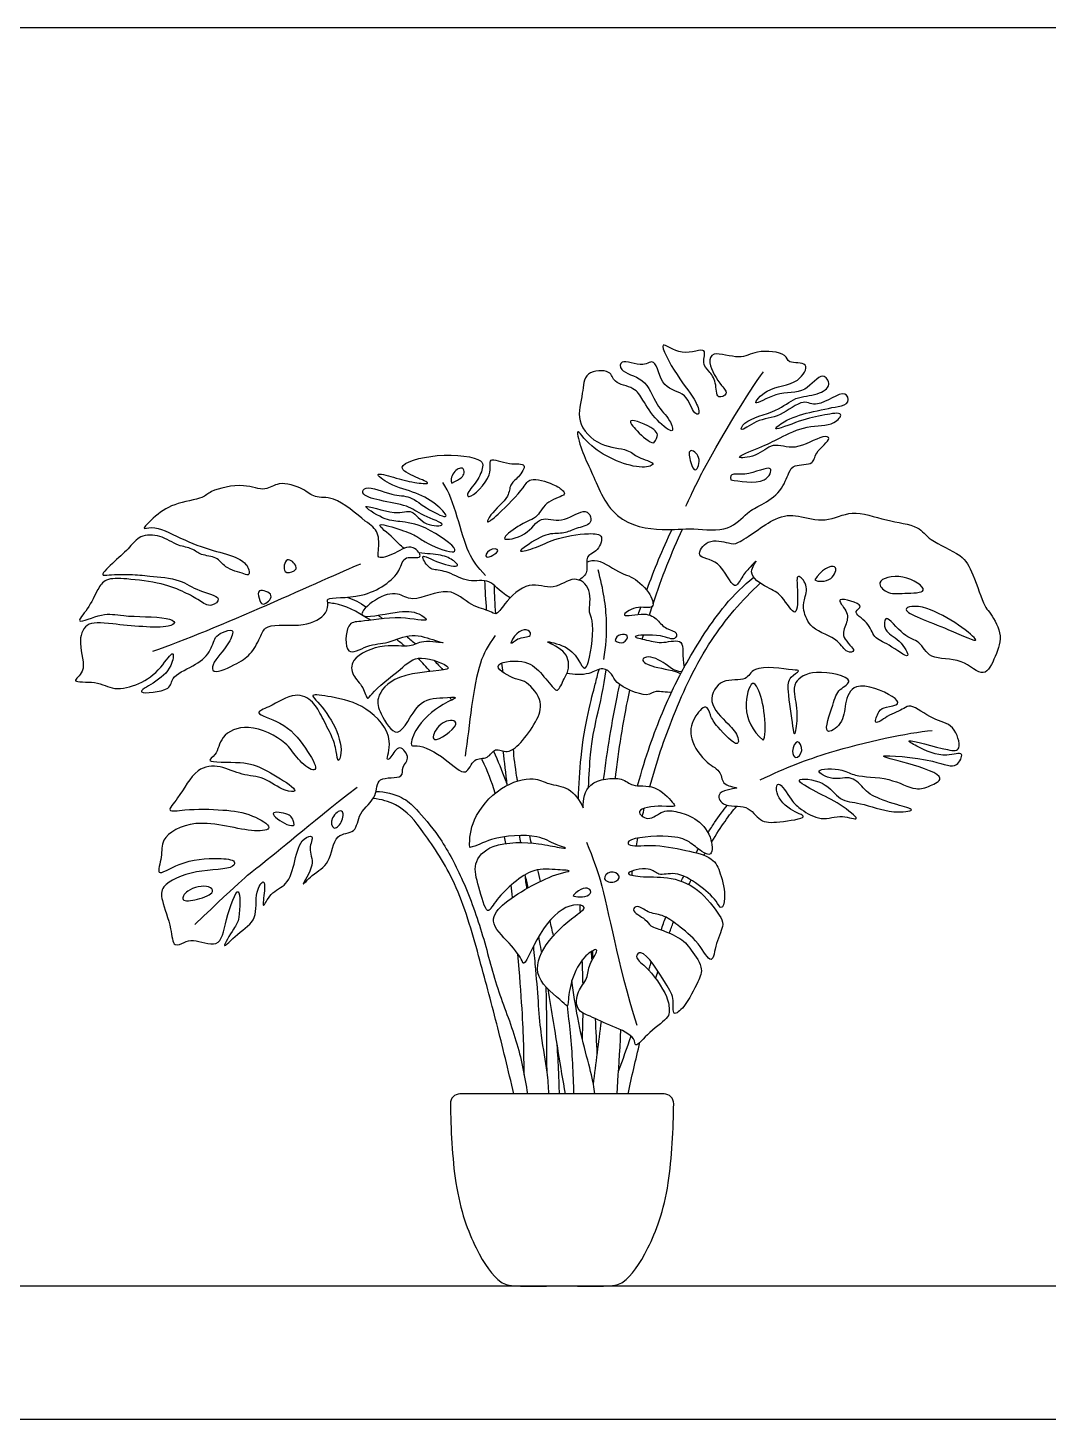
# Model space of a CAD drawing. Header units: millimetres. Extents: x 0.2 to 27.9, y 0.2 to 5.6.
# Drawn here: x 18.007 to 19.349, y 0.156 to 1.984 of the extents above; entities that cross this region are included whole.
import ezdxf

# ---------------------------------------------------------------- set-up
doc = ezdxf.new("R2010")
doc.units = ezdxf.units.MM
for name, color, linetype, true_color in [('AG-DIAGRAM', 7, 'Continuous', 0xfecc66), ('AG-PLANTS', 7, 'Continuous', 0x66ccff), ('X-VPRT', 6, 'Continuous', 0xff00ff)]:
    doc.layers.add(name, color=color, linetype=linetype, true_color=true_color)

msp = doc.modelspace()

# ---------------------------------------------------------------- linework, layer by layer
at = {"layer": 'AG-DIAGRAM'}
msp.add_line((17.2089, 0.3307), (21.7098, 0.3307), dxfattribs=at)
at = {"layer": 'AG-PLANTS'}
for centre, start, end in [((18.5755, 0.5705), 90, 180.9298), ((18.8439, 0.5705), 359.0702, 90)]:
    msp.add_arc(centre, 0.0126, start, end, dxfattribs=at)
for points, knots in [([(18.883, 1.3257), (18.8688, 1.3262), (18.842, 1.3225), (18.7746, 1.3331), (18.7491, 1.402), (18.7362, 1.425), (18.7255, 1.4647), (18.7487, 1.4269), (18.8096, 1.4018), (18.8371, 1.4119), (18.8074, 1.4193), (18.7966, 1.4319), (18.7585, 1.4324), (18.7259, 1.4665), (18.7381, 1.5028), (18.7378, 1.5333), (18.7748, 1.536), (18.7768, 1.5164), (18.8055, 1.5127), (18.8164, 1.4943), (18.8315, 1.4697), (18.8589, 1.4479), (18.8512, 1.4716), (18.8323, 1.488), (18.8205, 1.5256), (18.7854, 1.5306), (18.7859, 1.551), (18.8164, 1.5368), (18.8334, 1.553), (18.84, 1.5075), (18.8743, 1.5069), (18.8812, 1.4775), (18.8918, 1.4754), (18.8855, 1.497), (18.8621, 1.5228), (18.831, 1.5813), (18.8674, 1.5497), (18.9026, 1.5677), (18.8931, 1.5431), (18.9031, 1.5331), (18.9134, 1.5195), (18.9116, 1.4948), (18.9296, 1.5034), (18.9181, 1.5147), (18.9002, 1.5424), (18.9081, 1.561), (18.9446, 1.5468), (18.9636, 1.5615), (19.0056, 1.5581), (19.0058, 1.542), (19.0379, 1.5467), (19.0196, 1.5133), (18.9805, 1.5143), (18.9551, 1.4825), (18.9939, 1.5083), (19.0292, 1.5013), (19.0512, 1.5347), (19.0656, 1.5134), (19.0444, 1.5009), (19.0152, 1.5001), (18.9932, 1.4786), (18.9499, 1.4706), (18.9418, 1.4507), (18.9673, 1.4713), (18.9962, 1.4712), (19.0267, 1.4986), (19.0447, 1.4826), (19.0831, 1.5124), (19.0881, 1.4899), (19.071, 1.4864), (19.0347, 1.4794), (19.0044, 1.4701), (18.9815, 1.4515), (19.0261, 1.47), (19.0509, 1.4748), (19.0824, 1.4806), (19.0661, 1.4599), (19.0311, 1.4631), (18.9953, 1.4451), (18.9729, 1.4334), (18.9298, 1.4174), (18.968, 1.4202), (18.986, 1.4413), (19.0169, 1.4266), (19.0492, 1.4491), (19.0671, 1.4458), (19.0405, 1.4264), (19.0423, 1.4093), (19.0142, 1.4113), (19.0073, 1.3995), (18.9986, 1.3738), (18.9723, 1.3572), (18.9524, 1.3481), (18.9291, 1.3201), (18.8977, 1.3252), (18.883, 1.3257)], [0, 0, 0, 0, 0.340677, 0.754451, 1.184446, 1.482988, 1.740907, 2.009183, 2.456258, 2.658251, 2.896062, 3.118261, 3.43074, 3.768757, 4.086307, 4.356463, 4.627762, 4.830516, 5.093426, 5.330167, 5.63102, 5.886195, 6.07801, 6.353655, 6.674089, 6.964675, 7.125809, 7.401939, 7.602398, 7.904127, 8.191362, 8.459986, 8.578285, 8.78472, 9.134393, 9.479218, 9.752465, 10.033999, 10.237704, 10.43045, 10.653203, 10.880304, 11.047425, 11.232391, 11.537494, 11.726338, 12.026323, 12.292619, 12.607625, 12.783121, 13.020744, 13.268084, 13.611803, 13.855013, 14.135819, 14.463203, 14.747703, 14.940273, 15.172575, 15.455214, 15.748403, 16.096942, 16.259391, 16.505563, 16.806971, 17.116788, 17.346646, 17.671644, 17.846515, 18.04363, 18.369273, 18.685635, 18.883364, 19.183034, 19.493239, 19.732159, 19.92779, 20.241945, 20.569278, 20.86275, 21.142559, 21.382337, 21.656918, 21.940741, 22.267948, 22.42051, 22.685036, 22.883616, 23.131426, 23.316921, 23.586687, 23.875892, 24.123627, 24.424249, 24.7753, 24.7753, 24.7753, 24.7753]), ([(18.8725, 1.3555), (18.8823, 1.3767), (18.9015, 1.4169), (18.9545, 1.5052), (18.9745, 1.5324)], [0, 0, 0, 0, 0.441395, 1.306769, 1.306769, 1.306769, 1.306769]), ([(18.8302, 1.4391), (18.8245, 1.4391), (18.8092, 1.4529), (18.7907, 1.4747), (18.8335, 1.4586), (18.8374, 1.4476), (18.8302, 1.4391)], [0, 0, 0, 0, 0.314647, 0.553888, 0.898578, 1.124228, 1.124228, 1.124228, 1.124228]), ([(18.885, 1.4034), (18.8826, 1.4028), (18.8781, 1.4132), (18.8744, 1.4343), (18.8944, 1.4209), (18.8879, 1.4042), (18.885, 1.4034)], [0, 0, 0, 0, 0.179169, 0.3854543, 0.5836096, 0.7986024, 0.7986024, 0.7986024, 0.7986024]), ([(18.5022, 1.3002), (18.4971, 1.3035), (18.4891, 1.314), (18.4585, 1.3367), (18.4966, 1.3253), (18.5179, 1.3175), (18.5279, 1.3085), (18.5639, 1.2926), (18.574, 1.3), (18.5294, 1.3314), (18.4966, 1.3357), (18.4765, 1.3367), (18.4351, 1.3641), (18.4918, 1.342), (18.5132, 1.3541), (18.5272, 1.3287), (18.5647, 1.3296), (18.5244, 1.3439), (18.5067, 1.3575), (18.4721, 1.3619), (18.444, 1.3706), (18.4525, 1.3843), (18.487, 1.3686), (18.5105, 1.3703), (18.5318, 1.3512), (18.5649, 1.3365), (18.545, 1.3591), (18.5179, 1.3745), (18.4856, 1.3812), (18.4586, 1.4021), (18.4918, 1.3926), (18.5121, 1.3868), (18.5415, 1.384), (18.5166, 1.394), (18.4855, 1.4088), (18.5474, 1.4275), (18.6049, 1.4195), (18.6062, 1.4066), (18.5992, 1.3881), (18.5835, 1.3728), (18.5881, 1.3638), (18.6214, 1.3948), (18.6101, 1.4229), (18.64, 1.4088), (18.666, 1.4136), (18.6524, 1.3925), (18.6402, 1.3846), (18.6412, 1.3668), (18.6159, 1.3471), (18.6087, 1.3305), (18.6287, 1.3471), (18.6595, 1.3783), (18.6666, 1.3946), (18.6984, 1.3854), (18.7108, 1.3771), (18.7156, 1.3692), (18.6888, 1.3639), (18.6786, 1.3423), (18.6668, 1.3368), (18.6531, 1.3308), (18.6216, 1.3078), (18.6662, 1.316), (18.6795, 1.3453), (18.7098, 1.3312), (18.7362, 1.3525), (18.7476, 1.3452), (18.7492, 1.3309), (18.727, 1.327), (18.7125, 1.3186), (18.691, 1.3216), (18.6652, 1.3056), (18.649, 1.2935), (18.6789, 1.3018), (18.6984, 1.3135), (18.7424, 1.3209), (18.7668, 1.3184), (18.7558, 1.2942), (18.7395, 1.2913), (18.7447, 1.2697), (18.7385, 1.2627), (18.7323, 1.2585)], [25.221123, 25.221123, 25.221123, 25.221123, 25.425027, 25.686379, 25.944987, 26.208777, 26.412171, 26.73658, 26.852186, 27.215149, 27.528887, 27.782819, 28.05367, 28.378132, 28.631497, 28.89563, 29.13195, 29.402265, 29.6731, 29.98887, 30.248366, 30.391547, 30.702041, 30.960161, 31.251246, 31.505977, 31.720849, 32.028632, 32.348217, 32.580519, 32.819992, 33.102896, 33.320603, 33.541302, 33.787917, 34.154919, 34.554941, 34.707147, 34.944535, 35.185913, 35.287158, 35.61622, 35.847815, 36.108173, 36.340185, 36.55385, 36.756195, 36.962047, 37.264751, 37.430878, 37.650117, 38.013965, 38.216213, 38.501258, 38.711892, 38.827868, 39.077653, 39.333976, 39.512782, 39.735193, 39.989091, 40.261292, 40.546731, 40.818815, 41.108714, 41.274792, 41.443606, 41.677081, 41.894688, 42.132211, 42.43281, 42.603727, 42.840409, 43.116636, 43.471022, 43.690569, 43.921299, 44.117609, 44.335054, 44.549422, 44.549422, 44.549422, 44.549422]), ([(18.5648, 1.3861), (18.5628, 1.388), (18.5652, 1.4013), (18.5797, 1.4086), (18.5824, 1.3982), (18.5771, 1.3912), (18.5648, 1.3861)], [0, 0, 0, 0, 0.2365218, 0.4669207, 0.6330088, 0.8678862, 0.8678862, 0.8678862, 0.8678862]), ([(18.9316, 1.3901), (18.9288, 1.4008), (18.9499, 1.3917), (18.991, 1.4143), (18.9771, 1.3811), (18.9416, 1.3889), (18.9316, 1.3901)], [0, 0, 0, 0, 0.3233, 0.705629, 0.971128, 1.403359, 1.403359, 1.403359, 1.403359]), ([(18.1216, 1.1162), (18.1128, 1.1173), (18.0993, 1.1267), (18.0607, 1.1226), (18.0867, 1.1393), (18.0723, 1.1744), (18.0828, 1.2049), (18.119, 1.2007), (18.1891, 1.1936), (18.2036, 1.203), (18.1872, 1.2111), (18.131, 1.2099), (18.1086, 1.217), (18.066, 1.1975), (18.0885, 1.2222), (18.0982, 1.2456), (18.1098, 1.2616), (18.1388, 1.2603), (18.1829, 1.2552), (18.2131, 1.2432), (18.2325, 1.2324), (18.2478, 1.2213), (18.2655, 1.2369), (18.2291, 1.2436), (18.2089, 1.2606), (18.167, 1.2636), (18.1435, 1.2667), (18.1131, 1.2654), (18.1015, 1.264), (18.1232, 1.2852), (18.1413, 1.3006), (18.1545, 1.3184), (18.1822, 1.3185), (18.2043, 1.3029), (18.2235, 1.301), (18.2349, 1.2904), (18.2566, 1.2899), (18.2656, 1.2739), (18.2905, 1.2671), (18.2993, 1.2642), (18.2983, 1.2764), (18.2835, 1.2896), (18.2494, 1.2969), (18.2093, 1.3119), (18.1738, 1.3316), (18.155, 1.323), (18.1747, 1.3429), (18.1979, 1.3599), (18.238, 1.3651), (18.2474, 1.3768), (18.2915, 1.3871), (18.3192, 1.3737), (18.3372, 1.3895), (18.3698, 1.3796), (18.3846, 1.3652), (18.4115, 1.3702), (18.4506, 1.3354), (18.4696, 1.3231), (18.469, 1.2987), (18.466, 1.2845), (18.4916, 1.2936), (18.5125, 1.3079), (18.5304, 1.2844), (18.4997, 1.2923), (18.4992, 1.2664), (18.4508, 1.2314), (18.3993, 1.2372), (18.4024, 1.2281), (18.4009, 1.212), (18.3703, 1.195), (18.3211, 1.2027), (18.314, 1.1851), (18.302, 1.1614), (18.2848, 1.1495), (18.2502, 1.1333), (18.2487, 1.1503), (18.2724, 1.1726), (18.2803, 1.1968), (18.2621, 1.1892), (18.2528, 1.1841), (18.2476, 1.1616), (18.2259, 1.1452), (18.1943, 1.1318), (18.198, 1.1126), (18.1427, 1.1073), (18.1761, 1.1244), (18.1965, 1.1413), (18.2011, 1.1709), (18.1811, 1.1395), (18.1552, 1.1212), (18.1311, 1.115), (18.1216, 1.1162)], [0, 0, 0, 0, 0.275931, 0.540001, 0.746003, 1.063327, 1.328548, 1.635441, 2.085377, 2.249752, 2.432348, 2.827235, 3.111736, 3.39806, 3.623614, 3.9076, 4.123969, 4.396382, 4.753331, 5.054626, 5.30391, 5.521213, 5.703926, 5.976255, 6.263649, 6.592997, 6.864324, 7.155508, 7.277633, 7.531921, 7.808117, 8.043961, 8.306501, 8.580502, 8.805642, 9.008526, 9.239795, 9.459781, 9.726508, 9.859267, 10.010277, 10.237619, 10.546736, 10.903308, 11.238546, 11.405088, 11.627059, 11.932345, 12.252968, 12.456051, 12.799734, 13.082156, 13.317656, 13.612613, 13.845304, 14.103954, 14.479518, 14.728278, 14.979689, 15.138601, 15.382709, 15.646466, 15.84829, 16.070945, 16.301549, 16.707312, 17.05679, 17.171256, 17.366866, 17.669669, 18.027403, 18.233712, 18.497581, 18.755829, 19.051938, 19.20686, 19.519088, 19.73647, 19.924994, 20.100414, 20.338379, 20.619346, 20.912243, 21.112222, 21.422096, 21.651032, 21.952649, 22.161653, 22.417498, 22.734695, 23.0339, 23.0339, 23.0339, 23.0339]), ([(18.609, 1.2644), (18.599, 1.2758), (18.579, 1.2995), (18.5693, 1.3633), (18.5528, 1.3869)], [0, 0, 0, 0, 0.355959, 1.11561, 1.11561, 1.11561, 1.11561]), ([(18.9285, 1.3073), (18.9215, 1.3089), (18.901, 1.3148), (18.8827, 1.2864), (18.9191, 1.2874), (18.9351, 1.2409), (18.9465, 1.2636), (18.9551, 1.2738), (18.9703, 1.289), (18.9505, 1.266), (18.9813, 1.2472), (18.9984, 1.2406), (19.0197, 1.2023), (19.0199, 1.2457), (19.0169, 1.2699), (19.0347, 1.2514), (19.0274, 1.2323), (19.0266, 1.2183), (19.0362, 1.1924), (19.0739, 1.1822), (19.0819, 1.1624), (19.0997, 1.1646), (19.0746, 1.1831), (19.0842, 1.201), (19.087, 1.2172), (19.0633, 1.2397), (19.1123, 1.2249), (19.0889, 1.2168), (19.1139, 1.2034), (19.1189, 1.1814), (19.1383, 1.1758), (19.1728, 1.1487), (19.1532, 1.1827), (19.1325, 1.1888), (19.1332, 1.2186), (19.1586, 1.1826), (19.1803, 1.1797), (19.1931, 1.1517), (19.2355, 1.1586), (19.2649, 1.1261), (19.2803, 1.1599), (19.2905, 1.188), (19.2715, 1.2172), (19.2647, 1.224), (19.2501, 1.2677), (19.2365, 1.2932), (19.1925, 1.309), (19.1789, 1.3314), (19.1348, 1.3355), (19.0915, 1.3528), (19.0567, 1.3327), (19.0197, 1.3442), (18.99, 1.344), (18.9424, 1.3048), (18.9335, 1.3061), (18.9285, 1.3073)], [0, 0, 0, 0, 0.272129, 0.506343, 0.77521, 1.093178, 1.288694, 1.512198, 1.68821, 1.893832, 2.177742, 2.432471, 2.70025, 2.986219, 3.207652, 3.411648, 3.64558, 3.842373, 4.104109, 4.425515, 4.657544, 4.805726, 5.049617, 5.272792, 5.491072, 5.703846, 5.981225, 6.137788, 6.373145, 6.617285, 6.864091, 7.141819, 7.388034, 7.645457, 7.842291, 8.133337, 8.386845, 8.646985, 8.97743, 9.27834, 9.549141, 9.844956, 10.135573, 10.307993, 10.654603, 10.94727, 11.292269, 11.552344, 11.892713, 12.249146, 12.567758, 12.882528, 13.173881, 13.57288, 13.764371, 13.764371, 13.764371, 13.764371]), ([(18.8294, 1.2273), (18.8352, 1.2449), (18.8478, 1.2797), (18.8611, 1.3102), (18.8683, 1.3256)], [2.2221093, 2.2221093, 2.2221093, 2.2221093, 2.4788871, 2.7546009, 2.7546009, 2.7546009, 2.7546009]), ([(18.6104, 1.2889), (18.608, 1.2898), (18.6125, 1.3007), (18.6342, 1.2993), (18.6136, 1.2876), (18.6104, 1.2889)], [0, 0, 0, 0, 0.1632414, 0.3382746, 0.5569061, 0.5569061, 0.5569061, 0.5569061]), ([(18.3456, 1.2698), (18.3428, 1.2733), (18.3462, 1.2928), (18.3625, 1.2765), (18.3585, 1.2701), (18.3481, 1.2667), (18.3456, 1.2698)], [0, 0, 0, 0, 0.2069738, 0.4049922, 0.5376496, 0.7198293, 0.7198293, 0.7198293, 0.7198293]), ([(18.6417, 1.2352), (18.6252, 1.2448), (18.6206, 1.2534), (18.6135, 1.2564), (18.6063, 1.2594), (18.5861, 1.2539), (18.5618, 1.2699), (18.5408, 1.2721), (18.5341, 1.2743), (18.5199, 1.2966), (18.5479, 1.2793), (18.5777, 1.2746), (18.5659, 1.2854), (18.5532, 1.292), (18.5314, 1.2931), (18.5218, 1.2944)], [22.430579, 22.430579, 22.430579, 22.430579, 22.707621, 22.707621, 22.707621, 22.986976, 23.281811, 23.523435, 23.677202, 23.888182, 24.150146, 24.418102, 24.568784, 24.806914, 25.036269, 25.036269, 25.036269, 25.036269]), ([(18.7422, 1.2822), (18.7467, 1.2835), (18.7566, 1.288), (18.7877, 1.266), (18.8008, 1.2643), (18.8246, 1.2454), (18.8342, 1.2181), (18.8072, 1.2267), (18.7812, 1.2073), (18.8203, 1.2174), (18.8353, 1.2068), (18.8454, 1.1935), (18.8628, 1.191), (18.8578, 1.1775), (18.8412, 1.1881), (18.7934, 1.1855), (18.8241, 1.1792), (18.8413, 1.1743), (18.8731, 1.184), (18.8673, 1.1587), (18.8703, 1.1437)], [0, 0, 0, 0, 0.202975, 0.52084, 0.725066, 1.021584, 1.255959, 1.506939, 1.732696, 2.005387, 2.241792, 2.460415, 2.662309, 2.806408, 3.041014, 3.349993, 3.561452, 3.818793, 4.074357, 4.349477, 4.349477, 4.349477, 4.349477]), ([(18.7647, 1.1543), (18.7675, 1.1709), (18.7703, 1.2047), (18.7643, 1.2459), (18.7571, 1.2721)], [0, 0, 0, 0, 0.3746577, 0.7891703, 0.7891703, 0.7891703, 0.7891703]), ([(18.8091, 0.9882), (18.8198, 1.0278), (18.8403, 1.0839), (18.8715, 1.1495), (18.9191, 1.2238), (18.9485, 1.2513), (18.9617, 1.2622)], [1.808114, 1.808114, 1.808114, 1.808114, 2.332827, 2.789117, 3.297093, 3.650531, 3.650531, 3.650531, 3.650531]), ([(19.0422, 1.2589), (19.0492, 1.2716), (19.0749, 1.2845), (19.0658, 1.2554), (19.0457, 1.2561), (19.0422, 1.2589)], [0, 0, 0, 0, 0.3239819, 0.5758265, 0.8638892, 0.8638892, 0.8638892, 0.8638892]), ([(19.1363, 1.2433), (19.1312, 1.2459), (19.1197, 1.2583), (19.1583, 1.2693), (19.1981, 1.2414), (19.1578, 1.2416), (19.1429, 1.24), (19.1363, 1.2433)], [0, 0, 0, 0, 0.201239, 0.494913, 0.791807, 1.053057, 1.312802, 1.312802, 1.312802, 1.312802]), ([(18.3168, 1.227), (18.3136, 1.2269), (18.3114, 1.2345), (18.3078, 1.2485), (18.3358, 1.24), (18.3208, 1.2271), (18.3168, 1.227)], [0, 0, 0, 0, 0.1612309, 0.3253297, 0.5377139, 0.7430929, 0.7430929, 0.7430929, 0.7430929]), ([(18.4294, 1.1656), (18.4238, 1.1706), (18.4256, 1.204), (18.4468, 1.2031), (18.4934, 1.2129), (18.5399, 1.2017), (18.5189, 1.2176), (18.4941, 1.2184), (18.4317, 1.2036), (18.4651, 1.2365), (18.494, 1.2441), (18.5132, 1.2271), (18.5616, 1.2537), (18.5885, 1.2234), (18.6144, 1.2191), (18.6234, 1.2111), (18.6347, 1.2291), (18.6651, 1.2598), (18.6986, 1.2427), (18.7251, 1.2667), (18.7509, 1.2468), (18.7433, 1.215), (18.7529, 1.2067), (18.7471, 1.1528), (18.7391, 1.1391), (18.7311, 1.1543), (18.7187, 1.1723), (18.6775, 1.1808), (18.7165, 1.1673), (18.7202, 1.1421), (18.7127, 1.1302), (18.7047, 1.1108), (18.6972, 1.1176), (18.6808, 1.1387), (18.6617, 1.1557), (18.609, 1.1483), (18.6504, 1.1263), (18.6603, 1.1279), (18.6859, 1.102), (18.6781, 1.0746), (18.6593, 1.0481), (18.6394, 1.0286), (18.6212, 1.04), (18.6126, 1.022), (18.5926, 1.0264), (18.5839, 0.9964), (18.5567, 1.0259), (18.5214, 1.0436), (18.5091, 1.0378), (18.5161, 1.0662), (18.5486, 1.095), (18.5777, 1.1056), (18.5496, 1.1035), (18.5177, 1.1025), (18.4958, 1.0407), (18.4698, 1.084), (18.4642, 1.1046), (18.4909, 1.1384), (18.5571, 1.1388), (18.5626, 1.1454), (18.52, 1.1633), (18.4985, 1.1411), (18.4603, 1.1127), (18.4534, 1.0985), (18.4489, 1.1198), (18.4333, 1.132), (18.4308, 1.1572), (18.4762, 1.1766), (18.51, 1.1684), (18.5244, 1.1806), (18.5619, 1.1742), (18.5401, 1.1796), (18.5123, 1.1905), (18.4813, 1.1744), (18.4549, 1.1749), (18.4342, 1.1613), (18.4294, 1.1656)], [0, 0, 0, 0, 0.299658, 0.51623, 0.90038, 1.204741, 1.388109, 1.682789, 2.03149, 2.301538, 2.590822, 2.834029, 3.193393, 3.51048, 3.775906, 3.927098, 4.148485, 4.482698, 4.779673, 5.065682, 5.3246, 5.605189, 5.788967, 6.17506, 6.344398, 6.525476, 6.793587, 7.051213, 7.305583, 7.560733, 7.767065, 7.984983, 8.115133, 8.385889, 8.66787, 8.964811, 9.244318, 9.430971, 9.721699, 9.991721, 10.298354, 10.559584, 10.767028, 10.969792, 11.1846, 11.417062, 11.711387, 12.049067, 12.188013, 12.427812, 12.799201, 13.024437, 13.238499, 13.542998, 13.895474, 14.193872, 14.438441, 14.765126, 15.184709, 15.273769, 15.593289, 15.89174, 16.259594, 16.413322, 16.618471, 16.858791, 17.088445, 17.439564, 17.742862, 17.975644, 18.241595, 18.411527, 18.707685, 19.008419, 19.290429, 19.551497, 19.551497, 19.551497, 19.551497]), ([(18.8252, 0.9871), (18.8339, 1.019), (18.855, 1.0825), (18.9008, 1.1798), (18.9462, 1.2319), (18.9701, 1.2545)], [1.872213, 1.872213, 1.872213, 1.872213, 2.376386, 2.931797, 3.439117, 3.439117, 3.439117, 3.439117]), ([(18.4577, 1.2058), (18.4377, 1.2187), (18.424, 1.2258), (18.4046, 1.2284), (18.4017, 1.2287)], [2.9438699, 2.9438699, 2.9438699, 2.9438699, 3.3329598, 3.3981883, 3.3981883, 3.3981883, 3.3981883]), ([(19.1622, 1.2198), (19.1616, 1.2238), (19.1936, 1.2299), (19.2789, 1.1646), (19.2154, 1.1961), (19.163, 1.2138), (19.1622, 1.2198)], [0, 0, 0, 0, 0.274482, 0.735675, 1.064891, 1.476391, 1.476391, 1.476391, 1.476391]), ([(18.6426, 1.1756), (18.647, 1.1904), (18.6663, 1.1973), (18.6707, 1.1825), (18.6507, 1.1842), (18.6443, 1.175), (18.6426, 1.1756)], [0, 0, 0, 0, 0.307056, 0.4749109, 0.7331968, 0.9384174, 0.9384174, 0.9384174, 0.9384174]), ([(18.5051, 1.1846), (18.5093, 1.1812), (18.5134, 1.1779), (18.5175, 1.1746), (18.5175, 1.1746)], [1.01910833, 1.01910833, 1.01910833, 1.01910833, 1.11669459, 1.11709727, 1.11709727, 1.11709727, 1.11709727]), ([(18.6217, 1.1856), (18.6122, 1.1716), (18.5941, 1.1415), (18.5884, 1.0679), (18.5822, 1.0272)], [0, 0, 0, 0, 0.376623, 1.243315, 1.243315, 1.243315, 1.243315]), ([(18.7797, 1.1791), (18.78, 1.1874), (18.8018, 1.1895), (18.7903, 1.1731), (18.7827, 1.1767), (18.7797, 1.1791)], [0, 0, 0, 0, 0.2743262, 0.4806469, 0.6943442, 0.6943442, 0.6943442, 0.6943442]), ([(18.867, 1.1378), (18.8567, 1.1389), (18.8491, 1.1469), (18.8254, 1.1607), (18.8111, 1.1534), (18.8301, 1.1426), (18.8581, 1.1402), (18.8657, 1.1352)], [4.513218, 4.513218, 4.513218, 4.513218, 4.736995, 5.031356, 5.197927, 5.438262, 5.734542, 5.734542, 5.734542, 5.734542]), ([(18.8536, 1.111), (18.8465, 1.1105), (18.8313, 1.1147), (18.8224, 1.1023), (18.7787, 1.1219), (18.7769, 1.1349), (18.7625, 1.1455), (18.7451, 1.1329), (18.7255, 1.1341), (18.716, 1.1357)], [6.103688, 6.103688, 6.103688, 6.103688, 6.307467, 6.501352, 6.842135, 7.032441, 7.227812, 7.458401, 7.742399, 7.742399, 7.742399, 7.742399]), ([(18.7313, 0.9704), (18.7319, 0.9897), (18.7356, 1.0564), (18.7524, 1.1168), (18.7562, 1.1332), (18.7584, 1.1411)], [1.4961117, 1.4961117, 1.4961117, 1.4961117, 1.6985113, 2.2201291, 2.424823, 2.424823, 2.424823, 2.424823]), ([(18.7446, 0.986), (18.7452, 1.0023), (18.7477, 1.0422), (18.755, 1.0765), (18.765, 1.1184), (18.7678, 1.1406)], [1.572097, 1.572097, 1.572097, 1.572097, 1.788786, 2.163011, 2.5761, 2.5761, 2.5761, 2.5761]), ([(18.9394, 0.9853), (18.9398, 0.9861), (18.9187, 0.9877), (18.9204, 1.008), (18.8985, 1.0172), (18.8759, 1.0493), (18.8802, 1.0755), (18.8997, 1.0982), (18.9049, 1.0789), (18.9124, 1.0666), (18.9421, 1.0361), (18.9418, 1.0543), (18.9286, 1.07), (18.8981, 1.0968), (18.9183, 1.1318), (18.9536, 1.1236), (18.9597, 1.1485), (19.0104, 1.1402), (19.0247, 1.1399), (19.0071, 1.1311), (19.0062, 1.1117), (19.0131, 1.0698), (19.0153, 1.0497), (19.0204, 1.0802), (19.015, 1.1075), (19.0141, 1.126), (19.0412, 1.1433), (19.1, 1.1285), (19.0712, 1.1145), (19.0671, 1.0968), (19.0499, 1.0499), (19.0808, 1.0703), (19.0808, 1.0953), (19.0926, 1.1288), (19.1436, 1.1086), (19.1558, 1.0943), (19.1347, 1.0921), (19.126, 1.0878), (19.118, 1.0653), (19.1386, 1.0813), (19.1589, 1.0888), (19.1688, 1.0968), (19.1976, 1.0731), (19.2256, 1.0706), (19.236, 1.0341), (19.2167, 1.0337), (19.1543, 1.0534), (19.1793, 1.0374), (19.2123, 1.0237), (19.2403, 1.0355), (19.2279, 1.0081), (19.2006, 1.0235), (19.108, 1.0313), (19.1665, 1.0179), (19.2185, 1), (19.1926, 0.9872), (19.1737, 0.9806), (19.1406, 1.0005), (19.0937, 0.9992), (19.0818, 1.0106), (19.034, 1.0115), (19.0681, 0.9932), (19.0901, 1.0035), (19.1078, 0.9829), (19.1173, 0.9745), (19.1467, 0.9635), (19.1798, 0.9558), (19.1408, 0.9511), (19.1034, 0.9664), (19.0731, 0.9675), (19.0582, 0.9951), (19.0067, 1.0003), (19.0483, 0.9771), (19.0717, 0.9672), (19.1071, 0.9395), (19.0754, 0.9513), (19.0511, 0.9403), (19.0234, 0.9571), (19.0114, 0.9674), (18.9942, 0.9973), (18.9889, 0.9793), (19.0059, 0.9555), (19.0397, 0.9466), (18.993, 0.9399), (18.9694, 0.9392), (18.9543, 0.9656), (18.921, 0.9578), (18.9099, 0.9827), (18.9389, 0.9844), (18.9394, 0.9853)], [0, 0, 0, 0, 0.21092, 0.423609, 0.669095, 0.989794, 1.263993, 1.506226, 1.68825, 1.919769, 2.22223, 2.371206, 2.618885, 2.937142, 3.223812, 3.50899, 3.732753, 4.101735, 4.249619, 4.435442, 4.6668, 5.02482, 5.193582, 5.435057, 5.730487, 5.937918, 6.227383, 6.577366, 6.788241, 7.04138, 7.350999, 7.581048, 7.855846, 8.127035, 8.49459, 8.674631, 8.881172, 9.061087, 9.259033, 9.473747, 9.733098, 9.898225, 10.201954, 10.484318, 10.759005, 10.964186, 11.342474, 11.526436, 11.864454, 12.096554, 12.298764, 12.596986, 13.02047, 13.323219, 13.683705, 13.892128, 14.127841, 14.450237, 14.799965, 15.031754, 15.319889, 15.558346, 15.818004, 16.069356, 16.260271, 16.56849, 16.807687, 17.062937, 17.416945, 17.691114, 17.985351, 18.275936, 18.548811, 18.866528, 19.142873, 19.367234, 19.646635, 19.927569, 20.160164, 20.428282, 20.583159, 20.8768, 21.109262, 21.406329, 21.671746, 21.93454, 22.22231, 22.424303, 22.675998, 22.675998, 22.675998, 22.675998]), ([(18.7644, 0.9965), (18.7694, 1.0356), (18.7764, 1.0779), (18.7845, 1.1165), (18.7856, 1.1213)], [0.9790265, 0.9790265, 0.9790265, 0.9790265, 1.4449647, 1.5129468, 1.5129468, 1.5129468, 1.5129468]), ([(18.974, 1.048), (18.96, 1.0606), (18.9457, 1.0882), (18.9583, 1.1288), (18.9694, 1.1144), (18.9774, 1.0835), (18.9774, 1.0506), (18.974, 1.048)], [0, 0, 0, 0, 0.377028, 0.709132, 0.885001, 1.24049, 1.574701, 1.574701, 1.574701, 1.574701]), ([(18.3705, 0.9181), (18.364, 0.9125), (18.3585, 0.8894), (18.35, 0.8563), (18.3266, 0.8499), (18.3144, 0.8212), (18.3191, 0.8502), (18.3184, 0.8673), (18.3047, 0.8465), (18.3111, 0.8116), (18.2847, 0.7966), (18.2578, 0.7672), (18.2797, 0.8031), (18.286, 0.811), (18.2877, 0.87), (18.2661, 0.81), (18.2617, 0.7723), (18.2246, 0.7875), (18.2139, 0.7828), (18.1977, 0.7746), (18.1966, 0.8027), (18.1829, 0.8365), (18.1821, 0.8589), (18.2274, 0.8792), (18.2772, 0.8774), (18.2812, 0.891), (18.2545, 0.8939), (18.2092, 0.8904), (18.1735, 0.8653), (18.1855, 0.8965), (18.1804, 0.9197), (18.2298, 0.9491), (18.2997, 0.9249), (18.3337, 0.9319), (18.2998, 0.9523), (18.2645, 0.9571), (18.2179, 0.9581), (18.1872, 0.9524), (18.2077, 0.9736), (18.2269, 1.0129), (18.2611, 1.0158), (18.2888, 1.0012), (18.3185, 1.0008), (18.3423, 0.9808), (18.3628, 0.9797), (18.3491, 0.9921), (18.3167, 1.0114), (18.2918, 1.0208), (18.2372, 1.0179), (18.2572, 1.0293), (18.2601, 1.0554), (18.2982, 1.0722), (18.3481, 1.0465), (18.3586, 1.0265), (18.378, 1.0083), (18.3902, 1.0094), (18.3708, 1.0418), (18.3456, 1.0721), (18.3011, 1.0835), (18.3275, 1.092), (18.3579, 1.1129), (18.3837, 1.0996), (18.3941, 1.0781), (18.4073, 1.0539), (18.4133, 1.0359), (18.4148, 1.0162), (18.4221, 1.0347), (18.4117, 1.0708), (18.3883, 1.0989), (18.3776, 1.1096), (18.4109, 1.1045), (18.4534, 1.0948), (18.4907, 1.0522), (18.4767, 1.0192), (18.4862, 1.0261), (18.4953, 1.046), (18.5117, 1.0227), (18.4979, 1.0142), (18.5032, 0.9959), (18.4639, 1.0022), (18.4683, 0.972), (18.4411, 0.9543), (18.4404, 0.9245), (18.4089, 0.9271), (18.4062, 0.8842), (18.383, 0.874), (18.3619, 0.8498), (18.3874, 0.886), (18.3743, 0.9038), (18.3856, 0.9245), (18.3744, 0.9215), (18.3705, 0.9181)], [0, 0, 0, 0, 0.293463, 0.593469, 0.851717, 1.071319, 1.302954, 1.482693, 1.690824, 1.994951, 2.291603, 2.541682, 2.803209, 3.023845, 3.327892, 3.65869, 3.968397, 4.255779, 4.444005, 4.625626, 4.871199, 5.200131, 5.423061, 5.784501, 6.150542, 6.281969, 6.524893, 6.905739, 7.185571, 7.421421, 7.671944, 8.034282, 8.499439, 8.730723, 8.999799, 9.332836, 9.705169, 9.938867, 10.167244, 10.51898, 10.805674, 11.097262, 11.381254, 11.678844, 11.86518, 12.039777, 12.365765, 12.668667, 13.001166, 13.168407, 13.43117, 13.746546, 14.126616, 14.386305, 14.64959, 14.775966, 15.064297, 15.426344, 15.719523, 15.926567, 16.250836, 16.510039, 16.7672, 17.042615, 17.286452, 17.470543, 17.64053, 17.972653, 18.299969, 18.44174, 18.699369, 19.066809, 19.448217, 19.706124, 19.830399, 20.044989, 20.264068, 20.453624, 20.635601, 20.910539, 21.156461, 21.447413, 21.704435, 21.951324, 22.262359, 22.540428, 22.752483, 23.025812, 23.276423, 23.481465, 23.654486, 23.654486, 23.654486, 23.654486]), ([(18.7799, 0.9978), (18.7802, 1.0005), (18.7847, 1.0391), (18.7912, 1.0783), (18.7988, 1.1139)], [1.1952461, 1.1952461, 1.1952461, 1.1952461, 1.2317254, 1.7021248, 1.7021248, 1.7021248, 1.7021248]), ([(18.5421, 1.049), (18.5384, 1.0501), (18.5443, 1.0677), (18.5641, 1.0768), (18.5766, 1.0678), (18.5477, 1.0475), (18.5421, 1.049)], [0, 0, 0, 0, 0.2059184, 0.453417, 0.5955691, 0.9028097, 0.9028097, 0.9028097, 0.9028097]), ([(18.9704, 0.996), (19.0045, 1.0123), (19.0722, 1.0385), (19.1643, 1.0578), (19.1964, 1.061)], [0, 0, 0, 0, 0.560888, 1.426488, 1.426488, 1.426488, 1.426488]), ([(19.017, 1.0253), (19.0144, 1.0255), (19.0107, 1.0337), (19.0189, 1.0521), (19.0286, 1.034), (19.02, 1.0251), (19.017, 1.0253)], [0, 0, 0, 0, 0.1615088, 0.3559896, 0.542257, 0.7263038, 0.7263038, 0.7263038, 0.7263038]), ([(18.6195, 1.0335), (18.6254, 1.0209), (18.6318, 1.0057), (18.6369, 0.9912), (18.6377, 0.9888)], [2.0203972, 2.0203972, 2.0203972, 2.0203972, 2.1979903, 2.2346062, 2.2346062, 2.2346062, 2.2346062]), ([(18.6514, 0.9944), (18.6511, 0.9961), (18.6479, 1.0136), (18.6468, 1.025), (18.6458, 1.0364)], [1.2299796, 1.2299796, 1.2299796, 1.2299796, 1.2568698, 1.5139986, 1.5139986, 1.5139986, 1.5139986]), ([(18.6219, 0.9784), (18.6172, 0.994), (18.6115, 1.0074), (18.6044, 1.0235), (18.6042, 1.0241)], [1.5205813, 1.5205813, 1.5205813, 1.5205813, 1.8099826, 1.8207326, 1.8207326, 1.8207326, 1.8207326]), ([(18.5883, 0.9069), (18.588, 0.9192), (18.5904, 0.9451), (18.6261, 0.9884), (18.672, 1.0014), (18.6917, 0.9892), (18.7201, 0.9875), (18.7332, 0.9689), (18.7373, 0.9593)], [29.265599, 29.265599, 29.265599, 29.265599, 29.585443, 29.974242, 30.323416, 30.567963, 30.837743, 31.13235, 31.13235, 31.13235, 31.13235]), ([(18.7373, 0.9593), (18.7377, 0.9698), (18.7404, 0.9953), (18.7895, 1.001), (18.8014, 0.9856), (18.8331, 0.9911), (18.8536, 0.968), (18.8606, 0.9594), (18.8408, 0.9628), (18.8019, 0.958), (18.8245, 0.9395), (18.8421, 0.9577), (18.8623, 0.9538), (18.8857, 0.9467), (18.907, 0.9243), (18.9086, 0.8938), (18.8915, 0.9019), (18.8764, 0.9165), (18.852, 0.924), (18.7954, 0.92), (18.7967, 0.9074), (18.8305, 0.9121), (18.8707, 0.9035), (18.9085, 0.8954), (18.9186, 0.8729), (18.926, 0.8427), (18.9194, 0.8232), (18.9119, 0.8394), (18.8893, 0.8588), (18.8601, 0.8766), (18.8357, 0.8684), (18.8265, 0.8832), (18.7858, 0.8731), (18.8166, 0.8673), (18.8486, 0.8698), (18.8899, 0.8558), (18.9161, 0.8191), (18.924, 0.8057), (18.9115, 0.7831), (18.9077, 0.7487), (18.8884, 0.7848), (18.8627, 0.8042), (18.8426, 0.8194), (18.8227, 0.8202), (18.8102, 0.8322), (18.7986, 0.8239), (18.8211, 0.8131), (18.8252, 0.8026), (18.8461, 0.7978), (18.8707, 0.7846), (18.8771, 0.775), (18.8971, 0.7496), (18.8881, 0.73), (18.8733, 0.6992), (18.8539, 0.683), (18.8579, 0.7097), (18.8473, 0.7258), (18.8161, 0.7768), (18.8043, 0.7618), (18.8221, 0.7506), (18.8497, 0.7129), (18.8507, 0.693), (18.8502, 0.6824), (18.8255, 0.6668), (18.8047, 0.6413), (18.8064, 0.6596), (18.775, 0.672), (18.7479, 0.685), (18.7273, 0.6927), (18.7289, 0.719), (18.7445, 0.7342), (18.7439, 0.7533), (18.756, 0.7689), (18.7553, 0.7748), (18.7369, 0.7643), (18.7208, 0.7335), (18.7179, 0.7067), (18.7173, 0.6967), (18.7091, 0.7067), (18.6686, 0.7353), (18.6858, 0.7821), (18.723, 0.8154), (18.7453, 0.8292), (18.7196, 0.835), (18.6829, 0.8071), (18.6601, 0.749), (18.6571, 0.7602), (18.641, 0.7822), (18.611, 0.8094), (18.6346, 0.8367), (18.67, 0.8571), (18.7014, 0.8727), (18.7269, 0.8768), (18.6967, 0.8778), (18.6674, 0.8816), (18.6225, 0.8404), (18.6108, 0.8148), (18.6, 0.8579), (18.5911, 0.8858), (18.6175, 0.9157), (18.6791, 0.9133), (18.7028, 0.9072), (18.7198, 0.9053), (18.698, 0.9113), (18.6783, 0.9254), (18.6168, 0.9217), (18.5977, 0.9086), (18.5883, 0.9069)], [1.866751, 1.866751, 1.866751, 1.866751, 2.16454, 2.502763, 2.723878, 3.007782, 3.299484, 3.428272, 3.645858, 3.93714, 4.136866, 4.385517, 4.617635, 4.878831, 5.176728, 5.42534, 5.60828, 5.850941, 6.134556, 6.516814, 6.629274, 6.916434, 7.27628, 7.593228, 7.845618, 8.150439, 8.341233, 8.516153, 8.816609, 9.124991, 9.369581, 9.578434, 9.8528, 10.064596, 10.382897, 10.730475, 11.080605, 11.275431, 11.548371, 11.797088, 12.070994, 12.391175, 12.651424, 12.885246, 13.094098, 13.231752, 13.467481, 13.646595, 13.886132, 14.16336, 14.351352, 14.635939, 14.873871, 15.197139, 15.404609, 15.621086, 15.886436, 16.268034, 16.413294, 16.637433, 17.005146, 17.235831, 17.390744, 17.68615, 17.950325, 18.103974, 18.403679, 18.708332, 18.938344, 19.186433, 19.429312, 19.659613, 19.890109, 19.976743, 20.189833, 20.5141, 20.793568, 20.92119, 21.075018, 21.431296, 21.77895, 22.168341, 22.384661, 22.586646, 22.963087, 23.347024, 23.452379, 23.736751, 24.053988, 24.334332, 24.682026, 25.012377, 25.209438, 25.436224, 25.738898, 26.151614, 26.362717, 26.666585, 26.960875, 27.263621, 27.674511, 27.953724, 28.107239, 28.302548, 28.578897, 28.989826, 29.265599, 29.265599, 29.265599, 29.265599]), ([(18.2271, 0.8058), (18.2901, 0.8665), (18.3299, 0.8955), (18.3708, 0.9326), (18.4403, 0.9863)], [0, 0, 0, 0, 0.451625, 1.732427, 1.732427, 1.732427, 1.732427]), ([(18.6463, 0.5831), (18.6391, 0.6141), (18.6236, 0.6776), (18.6005, 0.7639), (18.5732, 0.8601), (18.5294, 0.9257), (18.5001, 0.9626), (18.472, 0.9703), (18.4615, 0.9715)], [0.029083, 0.029083, 0.029083, 0.029083, 0.528741, 1.035644, 1.562504, 2.029557, 2.410163, 2.623666, 2.623666, 2.623666, 2.623666]), ([(18.4652, 0.9808), (18.4768, 0.9805), (18.5008, 0.9742), (18.5189, 0.9571), (18.5502, 0.9208), (18.5794, 0.8665), (18.6056, 0.7959), (18.6232, 0.7211), (18.6508, 0.6561), (18.6607, 0.6068), (18.6642, 0.5831)], [0.021769, 0.021769, 0.021769, 0.021769, 0.319973, 0.583901, 0.941788, 1.359048, 1.817584, 2.279979, 2.730055, 3.154131, 3.154131, 3.154131, 3.154131]), ([(18.3576, 0.937), (18.3564, 0.9353), (18.3476, 0.9354), (18.3186, 0.9563), (18.3516, 0.9518), (18.3561, 0.9456), (18.3576, 0.937)], [0, 0, 0, 0, 0.1888075, 0.4793037, 0.7455299, 0.9474537, 0.9474537, 0.9474537, 0.9474537]), ([(18.4096, 0.9329), (18.4067, 0.9341), (18.4045, 0.9472), (18.4235, 0.961), (18.4216, 0.9391), (18.4123, 0.9316), (18.4096, 0.9329)], [0, 0, 0, 0, 0.1907974, 0.3947558, 0.5958616, 0.7810223, 0.7810223, 0.7810223, 0.7810223]), ([(18.9017, 0.9265), (18.9047, 0.9313), (18.9139, 0.9455), (18.9217, 0.9558), (18.9272, 0.9625)], [1.8764707, 1.8764707, 1.8764707, 1.8764707, 1.970584, 2.1761486, 2.1761486, 2.1761486, 2.1761486]), ([(18.9063, 0.914), (18.9127, 0.9246), (18.9252, 0.9438), (18.9345, 0.9556), (18.9394, 0.9614)], [1.6227572, 1.6227572, 1.6227572, 1.6227572, 1.8094049, 2.010507, 2.010507, 2.010507, 2.010507]), ([(18.7419, 0.9141), (18.7508, 0.8917), (18.7682, 0.8454), (18.7818, 0.7571), (18.8082, 0.6733)], [0, 0, 0, 0, 0.448004, 1.704767, 1.704767, 1.704767, 1.704767]), ([(18.7657, 0.8658), (18.7647, 0.8689), (18.7727, 0.8781), (18.7889, 0.8703), (18.7794, 0.8589), (18.7668, 0.8623), (18.7657, 0.8658)], [0, 0, 0, 0, 0.1788555, 0.3664233, 0.5314347, 0.725055, 0.725055, 0.725055, 0.725055]), ([(18.2116, 0.8388), (18.21, 0.8411), (18.2165, 0.8532), (18.2451, 0.859), (18.2542, 0.8472), (18.231, 0.8378), (18.2136, 0.8359), (18.2116, 0.8388)], [0, 0, 0, 0, 0.184617, 0.464348, 0.613083, 0.861344, 1.089146, 1.089146, 1.089146, 1.089146]), ([(18.7242, 0.8441), (18.734, 0.8544), (18.7487, 0.8551), (18.7473, 0.8414), (18.7271, 0.8411), (18.7242, 0.8441)], [0, 0, 0, 0, 0.2779894, 0.4564478, 0.7566645, 0.7566645, 0.7566645, 0.7566645]), ([(18.6831, 0.7692), (18.6822, 0.7738), (18.6809, 0.7809), (18.6796, 0.7877), (18.6791, 0.7901)], [1.03877373, 1.03877373, 1.03877373, 1.03877373, 1.10229123, 1.13813468, 1.13813468, 1.13813468, 1.13813468]), ([(18.672, 0.7768), (18.673, 0.7664), (18.6775, 0.7205), (18.6802, 0.6621), (18.69, 0.6175), (18.6917, 0.5926), (18.692, 0.5831)], [3.243272, 3.243272, 3.243272, 3.243272, 3.382227, 3.874759, 4.24292, 4.471046, 4.471046, 4.471046, 4.471046]), ([(18.66, 0.6083), (18.6596, 0.6374), (18.6594, 0.6674), (18.6541, 0.7402), (18.6518, 0.7669)], [0, 0, 0, 0, 0.4925095, 0.7477075, 0.7477075, 0.7477075, 0.7477075]), ([(18.824, 0.7455), (18.8245, 0.7476), (18.8255, 0.7513), (18.8266, 0.7551), (18.827, 0.7567)], [0.85936401, 0.85936401, 0.85936401, 0.85936401, 0.89855479, 0.92759399, 0.92759399, 0.92759399, 0.92759399]), ([(18.7528, 0.5831), (18.7524, 0.5871), (18.7495, 0.6098), (18.7339, 0.6561), (18.7249, 0.7154), (18.7227, 0.732)], [0.1898431, 0.1898431, 0.1898431, 0.1898431, 0.3007454, 0.8018686, 0.9977034, 0.9977034, 0.9977034, 0.9977034]), ([(18.69, 0.6106), (18.6899, 0.6238), (18.6897, 0.6491), (18.6897, 0.7002), (18.689, 0.7197), (18.6888, 0.7236)], [0, 0, 0, 0, 0.3322567, 0.743161, 0.8522171, 0.8522171, 0.8522171, 0.8522171]), ([(18.7141, 0.5831), (18.7112, 0.6006), (18.7052, 0.6361), (18.6963, 0.692), (18.6915, 0.7208)], [0.1309315, 0.1309315, 0.1309315, 0.1309315, 0.4663979, 0.8296675, 0.8296675, 0.8296675, 0.8296675]), ([(18.7254, 0.5831), (18.7247, 0.6099), (18.7228, 0.6485), (18.7182, 0.6872), (18.7167, 0.6991)], [0.1137077, 0.1137077, 0.1137077, 0.1137077, 0.5328432, 0.7200767, 0.7200767, 0.7200767, 0.7200767]), ([(18.7821, 0.5831), (18.7835, 0.6058), (18.7852, 0.6293), (18.7869, 0.663), (18.7871, 0.6672)], [0.0844417, 0.0844417, 0.0844417, 0.0844417, 0.4908953, 0.5456043, 0.5456043, 0.5456043, 0.5456043]), ([(18.7063, 0.5831), (18.7061, 0.5926), (18.7053, 0.6157), (18.7042, 0.6355), (18.7034, 0.6478)], [0.1317593, 0.1317593, 0.1317593, 0.1317593, 0.3521953, 0.6731276, 0.6731276, 0.6731276, 0.6731276]), ([(18.563, 0.5703), (18.5635, 0.5381), (18.567, 0.4532), (18.5962, 0.375), (18.6301, 0.3275), (18.6493, 0.3307), (18.7097, 0.3307)], [1.8005956, 1.8005956, 1.8005956, 1.8005956, 2.0104809, 2.2491579, 2.4878348, 2.7265118, 2.7265118, 2.7265118, 2.7265118]), ([(18.8439, 0.5831), (18.7992, 0.5831), (18.7545, 0.5831), (18.7097, 0.5831), (18.665, 0.5831), (18.6203, 0.5831), (18.5755, 0.5831)], [0.9901099, 0.9901099, 0.9901099, 0.9901099, 1.3632558, 1.3632558, 1.3632558, 1.7364018, 1.7364018, 1.7364018, 1.7364018]), ([(18.7097, 0.3307), (18.7701, 0.3307), (18.7893, 0.3275), (18.8233, 0.375), (18.8525, 0.4532), (18.856, 0.5381), (18.8565, 0.5703)], [0, 0, 0, 0, 0.2386769, 0.4773539, 0.7160308, 0.9259161, 0.9259161, 0.9259161, 0.9259161])]:
    msp.add_open_spline(points, degree=3, knots=knots, dxfattribs=at)
for points in [[(18.8211, 1.2453), (18.8308, 1.2721), (18.842, 1.2989), (18.8543, 1.325)], [(18.1719, 1.165), (18.2533, 1.1928), (18.3988, 1.2609), (18.4451, 1.2799)], [(18.6106, 1.2189), (18.6095, 1.2329), (18.6089, 1.245), (18.6083, 1.2577)], [(18.6225, 1.2143), (18.6215, 1.2277), (18.6212, 1.2388), (18.6209, 1.251)], [(18.4272, 1.236), (18.4361, 1.2333), (18.444, 1.2288), (18.4525, 1.223)], [(18.4678, 1.2123), (18.4698, 1.2109), (18.4719, 1.2094), (18.474, 1.2078)], [(18.8102, 1.2135), (18.8111, 1.2166), (18.8122, 1.2196), (18.8132, 1.2227)], [(18.8247, 1.2126), (18.8259, 1.2164), (18.8271, 1.2202), (18.8283, 1.224)], [(18.503, 1.1715), (18.4994, 1.1746), (18.4958, 1.1777), (18.4922, 1.1805)], [(18.8153, 1.181), (18.8158, 1.1827), (18.8163, 1.1844), (18.8168, 1.1862)], [(18.5365, 1.1385), (18.5313, 1.1445), (18.5259, 1.1502), (18.5203, 1.1556)], [(18.5415, 1.1529), (18.5454, 1.149), (18.5492, 1.1449), (18.5531, 1.1405)], [(18.6322, 1.1371), (18.6316, 1.1412), (18.631, 1.1453), (18.6304, 1.1493)], [(18.5646, 1.1007), (18.5638, 1.102), (18.563, 1.1032), (18.5622, 1.1044)], [(18.6377, 0.989), (18.6358, 1.0045), (18.6342, 1.019), (18.6324, 1.034)], [(18.8154, 0.948), (18.8162, 0.9516), (18.8171, 0.9551), (18.8179, 0.9586)], [(18.6357, 0.9123), (18.6352, 0.9153), (18.6348, 0.9183), (18.6343, 0.9212)], [(18.6536, 0.9227), (18.6541, 0.9197), (18.6546, 0.9166), (18.655, 0.9134)], [(18.6695, 0.9128), (18.6687, 0.916), (18.668, 0.9192), (18.6672, 0.9224)], [(18.8076, 0.9093), (18.8082, 0.9127), (18.8088, 0.9161), (18.8095, 0.9195)], [(18.886, 0.9), (18.887, 0.9017), (18.8879, 0.9034), (18.8889, 0.905)], [(18.8964, 0.8968), (18.8968, 0.8976), (18.8973, 0.8985), (18.8977, 0.8993)], [(18.6816, 0.8626), (18.6804, 0.8676), (18.6791, 0.8727), (18.6779, 0.8778)], [(18.6608, 0.8709), (18.6615, 0.865), (18.6623, 0.8589), (18.6631, 0.8528)], [(18.6653, 0.8541), (18.664, 0.8597), (18.6627, 0.8654), (18.6613, 0.8712)], [(18.8015, 0.8705), (18.8018, 0.8724), (18.8021, 0.8744), (18.8023, 0.8763)], [(18.8666, 0.8628), (18.8677, 0.865), (18.8688, 0.8672), (18.8698, 0.8694)], [(18.8766, 0.8584), (18.8775, 0.8604), (18.8785, 0.8624), (18.8794, 0.8643)], [(18.6446, 0.8415), (18.644, 0.8469), (18.6434, 0.8523), (18.6428, 0.8576)], [(18.7338, 0.822), (18.7337, 0.825), (18.7335, 0.8281), (18.7334, 0.8312)], [(18.6984, 0.7911), (18.697, 0.7975), (18.6955, 0.8041), (18.6938, 0.8112)], [(18.84, 0.7987), (18.842, 0.8042), (18.844, 0.8098), (18.8461, 0.8155)], [(18.851, 0.7945), (18.8526, 0.7994), (18.8543, 0.8043), (18.8561, 0.8091)], [(18.7492, 0.759), (18.749, 0.7628), (18.7487, 0.7666), (18.7485, 0.7704)], [(18.7504, 0.7612), (18.7504, 0.7646), (18.7504, 0.768), (18.7504, 0.7715)], [(18.7373, 0.7274), (18.7371, 0.7373), (18.7368, 0.7478), (18.7364, 0.7592)], [(18.833, 0.7345), (18.8339, 0.7378), (18.8348, 0.7411), (18.8357, 0.7444)], [(18.7365, 0.6549), (18.7369, 0.6665), (18.7373, 0.6779), (18.7374, 0.6894)], [(18.7511, 0.5957), (18.7545, 0.6232), (18.7581, 0.651), (18.7615, 0.6785)], [(18.7561, 0.6353), (18.7552, 0.6514), (18.7545, 0.666), (18.7537, 0.6821)], [(18.784, 0.6129), (18.7898, 0.6282), (18.7954, 0.6438), (18.8004, 0.6594)], [(18.7965, 0.5831), (18.8013, 0.6058), (18.8065, 0.6275), (18.8122, 0.651)]]:
    msp.add_open_spline(points, degree=3, dxfattribs=at)
at = {"layer": 'X-VPRT'}
msp.add_lwpolyline([(16.6386, 1.9844), (16.6386, 0.1556), (22.125, 0.1556), (22.125, 1.9844)], close=True, dxfattribs=at)

doc.saveas('drawing.dxf')
